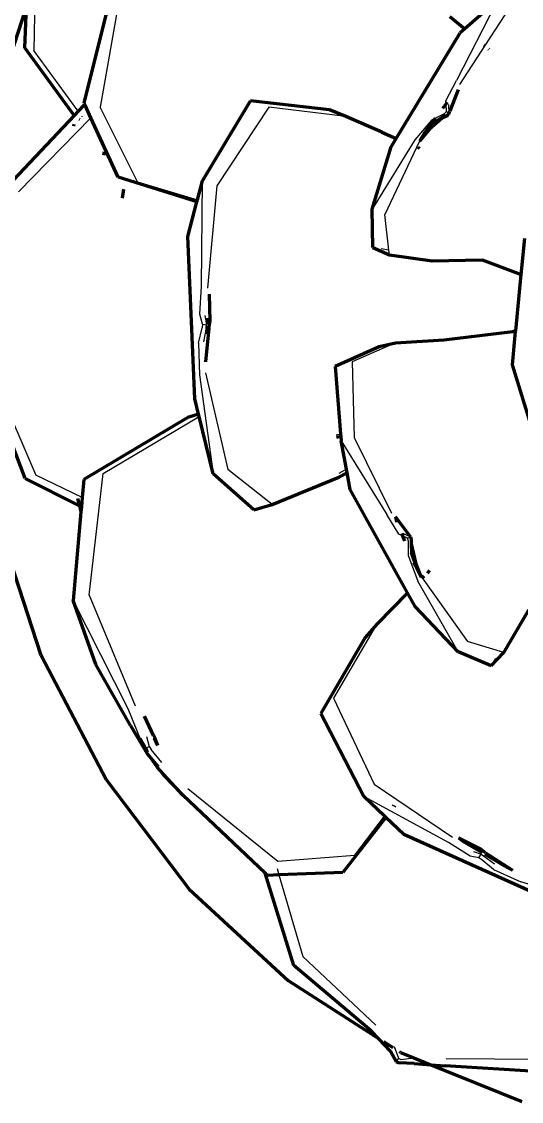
# Model space of a CAD drawing. Header units: millimetres. Extents: x 4307 to 31003, y 2809 to 20009.
# Drawn here: x 13476.3 to 13529.1, y 8865.5 to 8979.5 of the extents above; entities that cross this region are included whole.
import ezdxf

# ---------------------------------------------------------------- set-up
doc = ezdxf.new("R2010")
doc.units = ezdxf.units.MM
doc.layers.add('ProfileEdges', color=7, linetype='Continuous')

msp = doc.modelspace()

# ---------------------------------------------------------------- linework, layer by layer
for p, q in [((13477.8, 8987.75), (13477.58, 8976.47)), ((13486.84, 8983.26), (13484.59, 8970.48)), ((13526.41, 8981.48), (13522.22, 8973.31)), ((13527.3, 8980.26), (13525.19, 8976.99)), ((13482.28, 8970.07), (13477.58, 8976.47)), ((13525.19, 8976.99), (13522.52, 8972.87)), ((13521.09, 8971.16), (13522.22, 8973.31)), ((13488.54, 8962.6), (13484.59, 8970.48)), ((13502.4, 8970.48), (13496.92, 8962.19)), ((13510.52, 8969.5), (13502.4, 8970.48)), ((13521.11, 8970.83), (13521.09, 8971.16)), ((13521.16, 8970.05), (13521.11, 8970.83)), ((13521.36, 8970.79), (13521.41, 8969.79)), ((13483.6, 8969.37), (13475.97, 8961.55)), ((13482.71, 8969.48), (13482.68, 8969.53)), ((13519.61, 8969.15), (13517.8, 8967.06)), ((13519.61, 8969.15), (13519.94, 8969.32)), ((13519.94, 8969.32), (13520.94, 8969.81)), ((13521.16, 8970.05), (13520.94, 8969.81)), ((13521.41, 8969.79), (13521.16, 8970.05)), ((13517.8, 8967.06), (13513.31, 8959.71)), ((13518.29, 8966.9), (13514.63, 8959.16)), ((13518.27, 8966.13), (13518.09, 8966.2)), ((13488.54, 8962.6), (13494.86, 8960.7)), ((13495.28, 8951.59), (13495.39, 8962.71)), ((13496.92, 8962.19), (13495.91, 8951.39)), ((13515.06, 8955.4), (13514.63, 8959.16)), ((13515.06, 8955.4), (13514.27, 8955.52)), ((13515.12, 8954.91), (13515.06, 8955.4)), ((13495.11, 8948.64), (13495.28, 8951.59)), ((13495.4, 8947.59), (13495.11, 8948.64)), ((13495.4, 8947.59), (13495.36, 8947.2)), ((13495.4, 8947.59), (13495.81, 8947.52)), ((13495.64, 8948.48), (13495.81, 8947.52)), ((13495.77, 8947.2), (13495.81, 8947.52)), ((13494.97, 8945.58), (13495.36, 8947.2)), ((13495.77, 8947.2), (13495.51, 8945.72)), ((13494.97, 8945.58), (13495.07, 8942.23)), ((13514.88, 8945.23), (13511.21, 8943.6)), ((13514.88, 8945.23), (13514.05, 8945.17)), ((13515.75, 8945.58), (13514.88, 8945.23)), ((13511.21, 8943.6), (13511.4, 8935.61)), ((13473.45, 8941.75), (13477.81, 8931.64)), ((13495.07, 8942.23), (13496.52, 8931.78)), ((13495.71, 8942.45), (13498.06, 8932.23)), ((13484.92, 8931.82), (13495.06, 8937.82)), ((13509.51, 8935.89), (13509.97, 8935.98)), ((13509.97, 8935.98), (13510.05, 8936)), ((13510.03, 8935.24), (13514.87, 8927.48)), ((13511.4, 8935.61), (13515.36, 8927.6)), ((13482.71, 8929.26), (13477.81, 8931.64)), ((13483.43, 8918.95), (13484.92, 8931.82)), ((13502.74, 8928.54), (13498.06, 8932.23)), ((13510.59, 8932.25), (13509.78, 8931.79)), ((13516.12, 8925.4), (13514.87, 8927.48)), ((13516.5, 8925.22), (13516.12, 8925.4)), ((13517.02, 8924.96), (13516.5, 8925.22)), ((13516.54, 8925.52), (13517.34, 8925.1)), ((13517.02, 8924.96), (13517.34, 8925.1)), ((13517.13, 8924.65), (13517.02, 8924.96)), ((13517.14, 8923.08), (13517.13, 8924.65)), ((13517.14, 8923.08), (13518.14, 8920.44)), ((13522.37, 8912.96), (13518.14, 8920.44)), ((13518.48, 8920.87), (13518.59, 8920.77)), ((13518.59, 8920.77), (13523.38, 8914.05)), ((13483.43, 8918.95), (13488.3, 8907.26)), ((13481.73, 8918.38), (13487.52, 8906.97)), ((13513.62, 8915.6), (13509.23, 8908.07)), ((13513.62, 8915.6), (13513.66, 8915.63)), ((13513.83, 8915.92), (13513.66, 8915.63)), ((13527.2, 8912.91), (13523.38, 8914.05)), ((13526.33, 8912.28), (13525.87, 8911.5)), ((13509.23, 8908.07), (13513.5, 8899.01)), ((13487.52, 8906.97), (13488.83, 8903.78)), ((13489.38, 8902.78), (13489.77, 8902.99)), ((13489.47, 8904.04), (13489.77, 8902.99)), ((13489.77, 8902.99), (13489.96, 8902.65)), ((13489.34, 8902.75), (13489.38, 8902.78)), ((13490.09, 8901.57), (13489.56, 8902.36)), ((13491.1, 8901.29), (13489.96, 8902.65)), ((13493.84, 8898.54), (13503.36, 8890.88)), ((13513.5, 8899.01), (13521.8, 8893.38)), ((13521.36, 8892.83), (13512.43, 8897.7)), ((13515.46, 8896.71), (13515.52, 8896.8)), ((13511.48, 8891.51), (13514.62, 8895.61)), ((13523.65, 8891.39), (13521.36, 8892.83)), ((13524.01, 8891.87), (13524.8, 8891.6)), ((13524.56, 8891.22), (13524.8, 8891.6)), ((13524.8, 8891.6), (13525.05, 8891.43)), ((13503.36, 8890.88), (13511.48, 8891.51)), ((13524.56, 8891.22), (13523.65, 8891.39)), ((13524.87, 8891.02), (13524.56, 8891.22)), ((13526.1, 8889.97), (13524.87, 8891.02)), ((13525.05, 8891.43), (13526.22, 8890.57)), ((13503.27, 8890.09), (13503.47, 8889.41)), ((13503.47, 8889.41), (13505.98, 8880.81)), ((13526.1, 8889.97), (13528.98, 8888.68)), ((13538.33, 8885.78), (13528.98, 8888.68)), ((13505.98, 8880.81), (13513.68, 8873.55)), ((13515.62, 8871.28), (13516.07, 8870.05)), ((13516.07, 8870.05), (13515.84, 8869.71)), ((13516.07, 8870.05), (13516.33, 8869.92)), ((13516.33, 8869.92), (13517.69, 8870.08)), ((13517.69, 8870.08), (13517.88, 8870.11)), ((13521.12, 8870.03), (13531.32, 8869.96))]:
    msp.add_line(p, q)
at = {"layer": 'ProfileEdges', "lineweight": 211}
for p, q in [((13482.89, 8970.92), (13486.04, 8983.48)), ((13473.71, 8971.64), (13476.82, 8981.1)), ((13476.63, 8976.76), (13476.82, 8981.1)), ((13525.79, 8981.14), (13523.07, 8978.76)), ((13521.5, 8980.06), (13523.07, 8978.76)), ((13515.85, 8967.19), (13522.58, 8978.35)), ((13523.07, 8978.76), (13522.58, 8978.35)), ((13481.86, 8969.61), (13476.63, 8976.76)), ((13525.1, 8977.06), (13525.19, 8976.99)), ((13525.59, 8976.66), (13525.63, 8976.62)), ((13522.38, 8972.32), (13521.5, 8970.07)), ((13482.88, 8970.69), (13482.28, 8970.07)), ((13483, 8970.69), (13482.88, 8970.69)), ((13483, 8970.69), (13482.89, 8970.92)), ((13483.6, 8969.37), (13483, 8970.69)), ((13495.39, 8962.71), (13500.47, 8971.17)), ((13508.79, 8970.2), (13500.47, 8971.17)), ((13521.11, 8970.83), (13520.73, 8970.34)), ((13521.22, 8970.98), (13521.11, 8970.83)), ((13481.86, 8969.61), (13474.8, 8962.14)), ((13482.28, 8970.07), (13481.86, 8969.61)), ((13482.45, 8969.2), (13482.36, 8969.23)), ((13486.49, 8963.09), (13483.6, 8969.37)), ((13510.52, 8969.5), (13508.79, 8970.2)), ((13514.32, 8967.84), (13510.52, 8969.5)), ((13519.94, 8969.32), (13519.31, 8968.49)), ((13520.69, 8969.32), (13519.32, 8968.15)), ((13521.06, 8969.65), (13520.01, 8968.98)), ((13520.69, 8969.32), (13520.01, 8968.98)), ((13521.06, 8969.65), (13520.69, 8969.32)), ((13521.22, 8969.59), (13520.69, 8969.32)), ((13521.22, 8969.59), (13521.41, 8969.79)), ((13521.41, 8969.79), (13521.5, 8970.07)), ((13481.81, 8968.71), (13481.78, 8968.5)), ((13519.32, 8968.15), (13518.29, 8966.9)), ((13518.8, 8967.7), (13520.01, 8968.98)), ((13519.31, 8968.49), (13518.8, 8967.7)), ((13519.32, 8968.15), (13518.8, 8967.7)), ((13520.01, 8968.98), (13519.32, 8968.15)), ((13514.32, 8967.84), (13515.85, 8967.19)), ((13515.31, 8966.3), (13515.85, 8967.19)), ((13518.8, 8967.7), (13518.29, 8966.9)), ((13484.97, 8965.44), (13485.04, 8965.76)), ((13513.31, 8959.71), (13515.31, 8966.3)), ((13518.11, 8966.26), (13518.29, 8966.18)), ((13494.81, 8960.5), (13486.49, 8963.09)), ((13494.86, 8960.7), (13495.39, 8962.71)), ((13486.94, 8960.88), (13487.09, 8961.82)), ((13493.85, 8956.82), (13494.81, 8960.5)), ((13494.81, 8960.5), (13494.86, 8960.7)), ((13513.38, 8955.66), (13513.31, 8959.71)), ((13494.6, 8939.7), (13493.85, 8956.82)), ((13529.04, 8952.83), (13529.41, 8956.66)), ((13513.38, 8955.66), (13515.12, 8954.91)), ((13515.12, 8954.91), (13519.64, 8954.27)), ((13519.64, 8954.27), (13524.9, 8954.36)), ((13524.9, 8954.36), (13529.04, 8952.83)), ((13528.46, 8946.87), (13529.04, 8952.83)), ((13496.21, 8947.89), (13496.14, 8950.75)), ((13495.92, 8948.2), (13495.88, 8947.59)), ((13496.06, 8947.16), (13496.21, 8947.89)), ((13496.06, 8947.16), (13495.71, 8943.6)), ((13495.87, 8947.36), (13495.83, 8946.55)), ((13528.11, 8946.76), (13520.88, 8945.88)), ((13528.46, 8946.87), (13528.11, 8946.76)), ((13528.11, 8943.29), (13528.45, 8946.8)), ((13528.45, 8946.8), (13528.11, 8946.76)), ((13528.45, 8946.8), (13528.46, 8946.87)), ((13514.05, 8945.17), (13509.41, 8943.11)), ((13515.75, 8945.58), (13514.05, 8945.17)), ((13520.88, 8945.88), (13515.75, 8945.58)), ((13509.41, 8943.11), (13509.97, 8935.98)), ((13529.94, 8937.32), (13528.11, 8943.29)), ((13476.66, 8931.26), (13472.77, 8941.54)), ((13494.99, 8938.08), (13494.6, 8939.7)), ((13493.85, 8937.73), (13482.88, 8931.18)), ((13494.99, 8938.08), (13493.85, 8937.73)), ((13495.06, 8937.82), (13494.99, 8938.08)), ((13496.52, 8931.78), (13495.06, 8937.82)), ((13509.99, 8935.72), (13509.53, 8935.61)), ((13509.97, 8935.98), (13509.99, 8935.72)), ((13510.04, 8935.73), (13509.99, 8935.72)), ((13509.99, 8935.72), (13510.03, 8935.24)), ((13510.59, 8932.25), (13510.03, 8935.24)), ((13500.82, 8927.98), (13496.52, 8931.78)), ((13509.8, 8931.4), (13510.65, 8931.89)), ((13510.65, 8931.89), (13510.59, 8932.25)), ((13510.99, 8930.1), (13510.65, 8931.89)), ((13482.4, 8928.38), (13476.66, 8931.26)), ((13482.88, 8931.18), (13482.71, 8929.26)), ((13502.74, 8928.54), (13509.8, 8931.4)), ((13482.71, 8929.26), (13482.62, 8928.27)), ((13517.04, 8919.19), (13510.99, 8930.1)), ((13482.19, 8929.17), (13482.36, 8928.51)), ((13482.4, 8928.38), (13482.57, 8927.75)), ((13482.62, 8928.27), (13482.4, 8928.38)), ((13482.62, 8928.27), (13482.57, 8927.75)), ((13500.82, 8927.98), (13502.74, 8928.54)), ((13482.57, 8927.75), (13481.73, 8918.38)), ((13517.19, 8925.37), (13515.76, 8927.24)), ((13515.76, 8927.24), (13515.88, 8926.7)), ((13478.38, 8912.58), (13473.72, 8926.78)), ((13515.88, 8926.7), (13515.89, 8926.68)), ((13516.39, 8925.48), (13516.5, 8925.22)), ((13516.5, 8925.22), (13516.73, 8924.68)), ((13517.34, 8925.1), (13517.19, 8925.37)), ((13517.34, 8925.1), (13517.42, 8924.83)), ((13517.42, 8924.83), (13517.43, 8924.39)), ((13517.43, 8924.39), (13517.92, 8922.27)), ((13517.43, 8924.39), (13517.46, 8923.41)), ((13518.04, 8921.72), (13517.46, 8923.41)), ((13517.46, 8923.41), (13517.92, 8922.27)), ((13517.68, 8922.42), (13518.04, 8921.72)), ((13517.92, 8922.27), (13518.04, 8921.72)), ((13517.92, 8922.27), (13518.48, 8920.87)), ((13518.04, 8921.72), (13518.48, 8920.87)), ((13519.37, 8921.56), (13519.1, 8921.29)), ((13518.76, 8920.95), (13518.59, 8920.77)), ((13517.04, 8919.19), (13513.83, 8915.92)), ((13517.83, 8917.77), (13517.04, 8919.19)), ((13484.14, 8911.64), (13481.73, 8918.38)), ((13522.37, 8912.96), (13517.83, 8917.77)), ((13527.2, 8912.91), (13529.83, 8917.41)), ((13513.83, 8915.92), (13512.56, 8914.5)), ((13512.56, 8914.5), (13507.88, 8906.45)), ((13478.38, 8912.58), (13485.22, 8899.5)), ((13525.87, 8911.5), (13522.37, 8912.96)), ((13525.87, 8911.5), (13527.2, 8912.91)), ((13487.79, 8905.19), (13484.14, 8911.64)), ((13512.43, 8897.7), (13507.88, 8906.45)), ((13490.21, 8904.12), (13489.27, 8906.16)), ((13487.79, 8905.19), (13489.58, 8902.16)), ((13490.21, 8904.12), (13490.35, 8903.88)), ((13489.34, 8902.75), (13488.83, 8903.78)), ((13489.33, 8902.91), (13488.83, 8903.78)), ((13490.69, 8903.07), (13490.33, 8903.85)), ((13490.69, 8903.07), (13490.35, 8903.88)), ((13489.33, 8902.91), (13489.38, 8902.78)), ((13489.34, 8902.75), (13489.56, 8902.36)), ((13489.38, 8902.78), (13489.56, 8902.36)), ((13489.58, 8902.16), (13490.09, 8901.57)), ((13490.09, 8901.57), (13490.72, 8900.83)), ((13490.4, 8901.1), (13490.09, 8901.57)), ((13490.64, 8900.74), (13490.4, 8901.1)), ((13490.4, 8901.1), (13490.66, 8900.76)), ((13490.89, 8900.47), (13490.64, 8900.74)), ((13490.89, 8900.47), (13491.36, 8899.87)), ((13493.32, 8897.83), (13490.89, 8900.47)), ((13491.36, 8899.87), (13493.32, 8897.83)), ((13485.22, 8899.5), (13493.99, 8887.92)), ((13502.02, 8889.61), (13493.32, 8897.83)), ((13514.62, 8895.61), (13512.43, 8897.7)), ((13515.68, 8896.7), (13515.62, 8896.61)), ((13514.74, 8895.49), (13510.21, 8889.66)), ((13514.74, 8895.49), (13514.62, 8895.61)), ((13516.65, 8893.67), (13514.74, 8895.49)), ((13531.06, 8887.21), (13516.65, 8893.67)), ((13524.73, 8892.18), (13522.42, 8893.34)), ((13522.42, 8893.34), (13522.89, 8892.97)), ((13522.89, 8892.97), (13524.9, 8891.77)), ((13525.27, 8891.73), (13524.73, 8892.18)), ((13525.18, 8891.6), (13527.2, 8890.4)), ((13525.27, 8891.73), (13528.13, 8889.9)), ((13505.02, 8879.84), (13502.02, 8889.61)), ((13502.27, 8889.36), (13502.02, 8889.61)), ((13503.47, 8889.41), (13502.27, 8889.36)), ((13510.21, 8889.66), (13503.47, 8889.41)), ((13527.2, 8890.4), (13528.13, 8889.9)), ((13493.99, 8887.92), (13504.46, 8878.21)), ((13513.21, 8872.95), (13505.02, 8879.84)), ((13514, 8872.11), (13504.46, 8878.21)), ((13514, 8872.11), (13513.21, 8872.95)), ((13515.24, 8870.78), (13514, 8872.11)), ((13515.51, 8871.14), (13514.52, 8871.78)), ((13515.84, 8869.71), (13515.24, 8870.78)), ((13516.28, 8870.65), (13516.18, 8870.72)), ((13516.28, 8870.65), (13517.69, 8870.08)), ((13517.69, 8870.08), (13519.48, 8869.37)), ((13515.84, 8869.71), (13516.16, 8869.55)), ((13517.75, 8869.49), (13516.16, 8869.55)), ((13517.75, 8869.49), (13519.48, 8869.37)), ((13519.48, 8869.37), (13521, 8869.26)), ((13519.48, 8869.37), (13529.12, 8865.49)), ((13531.18, 8868.6), (13521, 8869.26))]:
    msp.add_line(p, q, dxfattribs=at)

doc.saveas('drawing.dxf')
